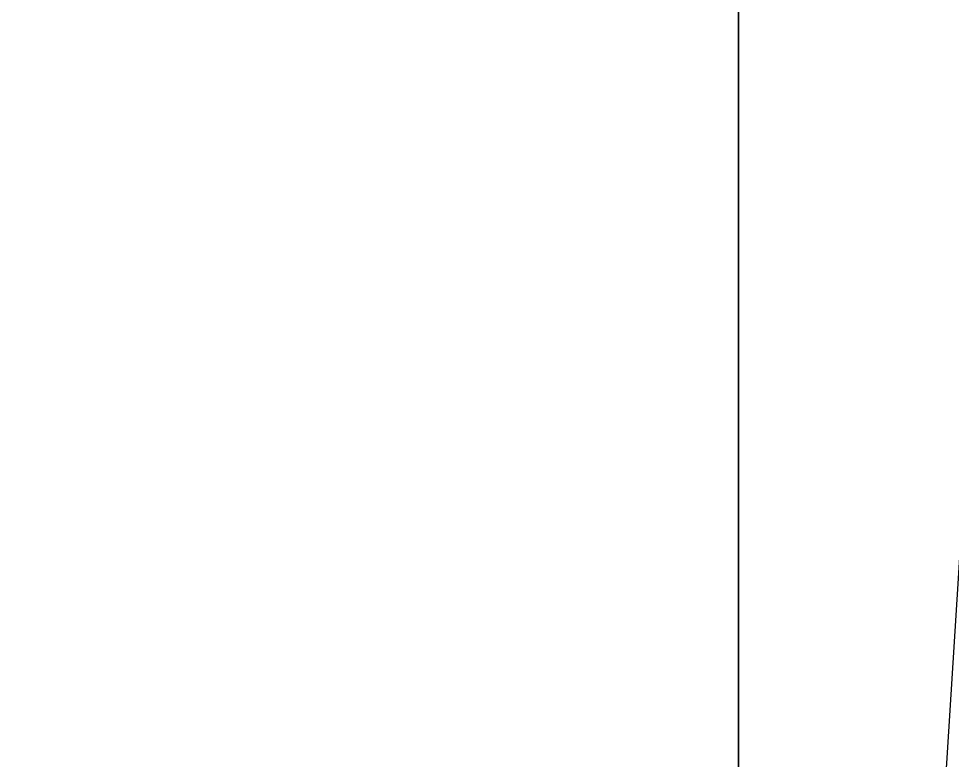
# Model space of a CAD drawing. Extents: x -3.3 to 26.7, y -2 to 14.5.
# Drawn here: x 5.385 to 6.115, y 0.897 to 1.477 of the extents above; entities that cross this region are included whole.
import ezdxf

# ---------------------------------------------------------------- set-up
doc = ezdxf.new("R2010")
doc.units = 0
doc.layers.add('UB3D', color=1, linetype='CONTINUOUS')

msp = doc.modelspace()

# ---------------------------------------------------------------- linework, layer by layer
at = {"layer": 'UB3D', "color": 254}
for points in [[(6.4476, -1.683333, -25.2516), (5.9476, -1.683333, -25.2516), (6.4476, 6.233333, -25.2516)], [(5.9476, -1.683333, -25.2516), (6.4476, 6.233333, -25.2516), (5.9476, 6.233333, -25.2516)], [(5.9476, -1.683333, -25.7516), (6.4476, -1.683333, -25.7516), (5.9476, 6.233333, -25.7516)], [(6.4476, -1.683333, -25.7516), (5.9476, 6.233333, -25.7516), (6.4476, 6.233333, -25.7516)], [(5.9476, -1.683333, -25.2516), (5.9476, -1.683333, -25.7516), (5.9476, 6.233333, -25.2516)], [(5.9476, -1.683333, -25.7516), (5.9476, 6.233333, -25.2516), (5.9476, 6.233333, -25.7516)]]:
    msp.add_3dface(points, dxfattribs=at)
at = {"layer": 'UB3D', "color": 27}
for points in [[(2.387854, 0.500101, -24.232362), (7.467346, 0.500101, -24.232362), (7.467346, 2.500101, -24.232362), (2.387854, 2.500101, -24.232362)], [(7.467346, 0.500101, -26.766774), (2.387854, 0.500101, -26.766774), (2.387854, 2.500101, -26.766774), (7.467346, 2.500101, -26.766774)]]:
    msp.add_3dface(points, dxfattribs=at)

doc.saveas('drawing.dxf')
